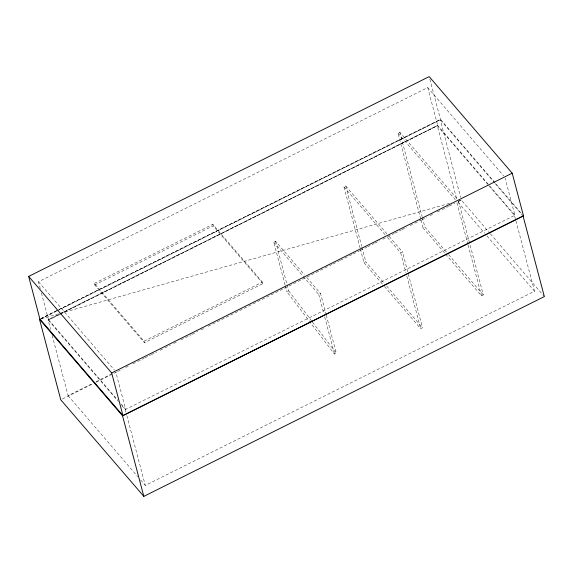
<?xml version="1.0" encoding="UTF-8"?>
<svg xmlns="http://www.w3.org/2000/svg" width="573" height="573" viewBox="0 0 573 573"><rect width="100%" height="100%" fill="white"/><g stroke="black" fill="none" stroke-linecap="round" stroke-linejoin="round"><path stroke-width="0.43" stroke-dasharray="2.87 2.15" d="M59.155 314.77L48.748 319.978L48.068 319.827L50.574 329.31M59.95 314.376L437.314 125.673L487.809 184.384M40.289 288.642L38.47 281.751L427.716 87.59L503.739 175.983M94.323 283.413L212.791 224.322L262.484 282.109L262.885 283.628L144.425 342.718L94.724 284.931L94.323 283.413L144.024 341.2L144.425 342.718M420.754 219.237L397.984 133.058L399.789 132.162L458.257 200.149M94.724 284.931L213.185 225.834L262.885 283.628M40.712 318.688L58.138 309.993M58.926 309.599L440.451 119.291L521.158 213.135M41.106 318.445L57.923 310.079M58.725 309.678L440.322 119.8L494.513 182.801M40.189 319.39L56.19 311.404M56.992 311.003L440.322 119.8L460.642 197.441M60.881 313.438L48.068 319.827L118.282 401.48M61.683 313.037L437.314 125.673L456.896 199.784M41.428 292.953L48.483 319.662L437.736 125.508L489.378 185.559M360.109 248.052L343.943 186.87L345.748 185.967L388.58 235.768M285.053 284.924L273.736 242.1L275.541 241.204L304.406 274.761M144.024 341.2L262.484 282.109M52.164 335.341L68.101 395.664L92.933 383.28M96.135 381.682L111.355 374.09M62.393 399.023L92.833 383.838M96.035 382.241L116.863 371.848M117.666 371.447L122.472 369.055M125.68 367.451L129.684 365.452M132.886 363.855L136.89 361.857M137.692 361.463L144.102 358.261M144.905 357.86L150.513 355.067M151.308 354.666L156.916 351.872M160.125 350.275L164.129 348.277M164.931 347.875L170.539 345.075M173.741 343.478L177.745 341.479M180.953 339.882L191.361 334.689M192.163 334.288L197.771 331.495M200.98 329.89L204.984 327.892M208.185 326.295L332.347 264.361M333.149 263.967L339.56 260.765M340.362 260.364L352.381 254.376M353.176 253.975L359.586 250.781M360.388 250.38L366.799 247.185M367.594 246.784L374.004 243.582M374.806 243.188L379.613 240.789M382.814 239.192L386.825 237.193M387.627 236.792L394.031 233.598M394.833 233.197L401.243 230.002M402.045 229.601L406.851 227.202M410.053 225.604L414.057 223.606M414.859 223.205L421.27 220.011M422.072 219.609L426.878 217.217M430.079 215.613L434.083 213.614M437.292 212.017L441.296 210.019M442.098 209.625L448.501 206.423M449.304 206.022L454.912 203.229M458.121 201.632L461.322 200.034L489.772 233.111M326.281 315.193L336.344 353.276L334.539 354.171L286.858 291.772L288.663 290.876L287.08 284.881M420.976 220.096L423.032 227.853L424.837 226.951L447.993 253.882M360.338 248.918L363.984 262.706L365.789 261.804L384.311 283.341M387.355 237.344L400.663 252.822L402.468 251.919L422.502 327.756L420.697 328.651L384.239 286.256M273.736 242.1L318.76 294.458L320.565 293.555L326.051 314.326M121.77 405.526L125.251 409.573L514.912 215.255L505.121 178.196M445.608 254.111L481.499 295.847L483.304 294.945L469.874 244.098M140.643 480.016L145.284 485.41L534.53 291.249L514.497 215.419L488.389 185.065M41.227 318.76L59.298 313.646M60.165 313.402L450.127 203.193M458.737 200.765L461.322 200.034M495.093 183.482L523.063 216M489.958 186.239L514.912 215.255M490.352 233.791L544.35 296.578M457.934 202.183L484.629 233.218M486.95 235.918L534.53 291.249M397.984 133.058L455.299 199.705M448.566 254.555L483.304 294.945M423.032 227.853L445.028 253.438M389.16 236.441L402.468 251.919M343.943 186.87L385.035 234.651M386.625 286.027L422.502 327.756M363.984 262.706L383.659 285.583M306.713 277.447L320.565 293.555M38.47 281.751L114.485 370.144M48.483 319.662L117.486 399.897M120.982 403.965L125.666 409.409L115.875 372.357M68.101 395.664L137.742 476.636M288.663 290.876L311.963 321.367M312.507 322.076L336.344 353.276M429.857 79.196L440.451 119.291M458.486 201.008L469.645 243.239M427.716 87.59L437.736 125.508M456.91 202.77L467.84 244.141M468.069 245L481.499 295.847M399.789 132.162L422.1 216.615M422.33 217.475L424.837 226.951M400.663 252.822L405.899 272.641M406.809 276.086L420.697 328.651M345.748 185.967L361.692 246.29M361.914 247.156L365.789 261.804M318.76 294.458L323.788 313.495M324.705 316.955L334.539 354.171M275.541 241.204L286.858 284.022M285.275 285.777L286.858 291.772M212.791 224.322L213.185 225.834M125.251 409.573L125.931 412.159M126.841 415.611L145.284 485.41"/><path stroke-width="0.86" d="M28.65 276.422L429.177 76.639L512.212 173.182L523.478 215.842L122.951 415.626L39.924 319.082L28.65 276.422L111.678 372.966L122.951 415.626M111.678 372.966L512.212 173.182M40.189 319.39L39.501 319.247L122.529 415.79L523.085 216.035M39.501 319.247L60.788 399.818L143.823 496.361L544.35 296.578L523.063 216M122.529 415.79L143.823 496.361"/></g></svg>
